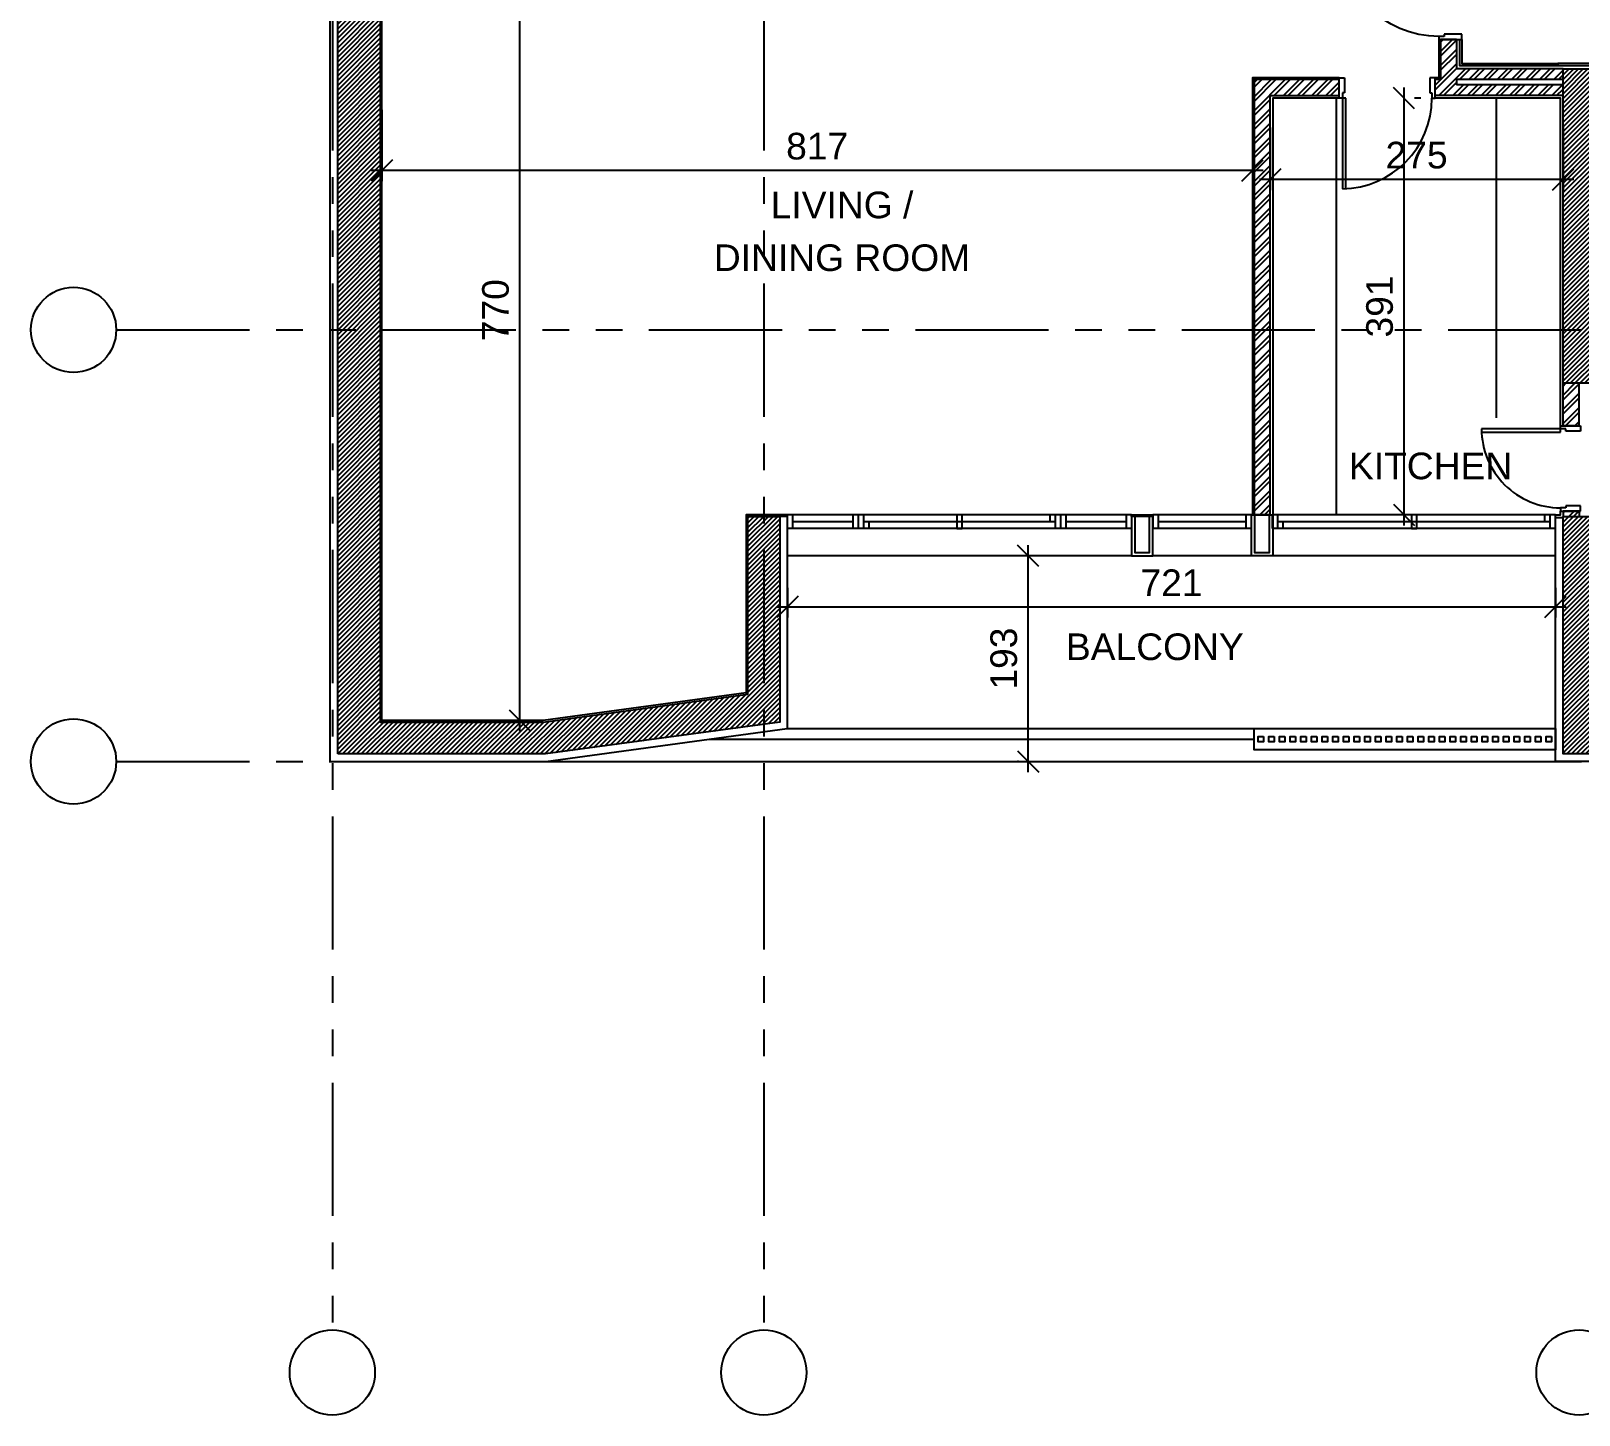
# Model space of a CAD drawing. Extents: x 83 to 143.2, y -2.6 to 70.8.
# Drawn here: x 88.85 to 103.38, y -2.63 to 10.36 of the extents above; entities that cross this region are included whole.
import ezdxf
from ezdxf.enums import TextEntityAlignment as Align

# ---------------------------------------------------------------- set-up
doc = ezdxf.new("R2010")
doc.units = 0
doc.header["$MEASUREMENT"] = 0
doc.header["$PDMODE"] = 3
doc.header["$PDSIZE"] = 0.3
doc.linetypes.add('AXIS_100$0$A-AXIS$0$PHANTOM', pattern=[2.5, 1.25, -0.25, 0.25, -0.25, 0.25, -0.25])
doc.layers.get('0').update_dxf_attribs({"linetype": 'CONTINUOUS'})
doc.layers.get('DEFPOINTS').update_dxf_attribs({"linetype": 'CONTINUOUS'})
for name, color, linetype in [('A-ALU', 9, 'CONTINUOUS'), ('A-BALUST', 1, 'CONTINUOUS'), ('A-claustra', 9, 'CONTINUOUS'), ('a-dim', 3, 'CONTINUOUS'), ('A-DOORS', 1, 'CONTINUOUS'), ('A-HATCH-CONC', 8, 'CONTINUOUS'), ('A-HATCH-WALL', 8, 'CONTINUOUS'), ('a-kitchen-50', 61, 'CONTINUOUS'), ('A-NOMENCLATURE', 3, 'CONTINUOUS'), ('A-PLASTER', 8, 'CONTINUOUS'), ('A-PORTE', 1, 'CONTINUOUS'), ('A-proj-wood', 5, 'CONTINUOUS'), ('A-PROJECTION', 9, 'CONTINUOUS'), ('a-revetement', 1, 'CONTINUOUS'), ('A-sect-marble', 1, 'CONTINUOUS'), ('a-stru-fac', 200, 'CONTINUOUS'), ('A-WALL', 4, 'CONTINUOUS'), ('AXIS_100$0$A-AXIS-100', 10, 'AXIS_100$0$A-AXIS$0$PHANTOM'), ('S-8TH$0$A-STR 7-8TH', 2, 'CONTINUOUS')]:
    doc.layers.add(name, color=color, linetype=linetype)
doc.styles.add('A100-STEXT', font='ARIAL.TTF', dxfattribs={"height": 0.25})
doc.dimstyles.new('A100-DIM', dxfattribs={"dimtxt": 0.25, "dimasz": 0.2, "dimexe": 0.1, "dimexo": 0.3, "dimgap": 0.1, "dimtad": 1, "dimlfac": 100, "dimrnd": 0.5, "dimdsep": 46, "dimtxsty": 'A100-STEXT', "dimblk1": 'OBLIQUE', "dimblk2": 'OBLIQUE', "dimsah": 1, "dimcen": -0.05, "dimdle": 0.1, "dimclrd": 15, "dimclre": 15, "dimclrt": 256, "dimadec": 0, "dimazin": 0, "dimtfac": 0.28, "dimtix": 1, "dimtmove": 2, "dimatfit": 3, "dimldrblk": 'OBLIQUE', "dimfxl": 0, "dimtolj": 1, "dimarcsym": 0})
pattern_1 = [(45, (91.649424, -3e-10), (-0.022097087, 0.022097087), [])]
pattern_2 = [(45, (91.64942, -3e-10), (-0.06629126, 0.06629126), []), (45, (91.69362, -3e-10), (-0.06629126, 0.06629126), [])]

# ---------------------------------------------------------------- blocks, each defined once
blk = doc.blocks.new('P90E19D')
at = {"layer": 'A-PORTE'}
for p, q in [((0, 0), (0.05, 0)), ((0, -0.19), (0, 0)), ((0.03, -0.14), (0.03, -0.19)), ((0.05, -0.14), (0.03, -0.14)), ((0.05, 0), (0.05, -0.14)), ((0.9, 0), (0.85, 0)), ((0.85, 0), (0.85, -0.14)), ((0.85, -0.14), (0.87, -0.14)), ((0.87, -0.14), (0.87, -0.19)), ((0.9, -0.19), (0.9, 0)), ((0.03, -0.19), (0, -0.19)), ((0.06, -0.19), (0.02, -0.19)), ((0.03, -0.19), (0.03, -1.04)), ((0.06, -1.039), (0.06, -0.19)), ((0.87, -0.19), (0.9, -0.19))]:
    blk.add_line(p, q, dxfattribs=at)
blk.add_arc((0.02, -0.19), 0.85, 270.6741, 360, dxfattribs=at)
blk = doc.blocks.new('P80E19D')
at = {"layer": 'A-PORTE'}
for p, q in [((0, -0.19), (0, 0)), ((0, 0), (0.05, 0)), ((0.05, 0), (0.05, -0.14)), ((0.75, 0), (0.75, -0.14)), ((0.8, 0), (0.75, 0)), ((0.8, -0.19), (0.8, 0)), ((0.05, -0.14), (0.03, -0.14)), ((0.03, -0.14), (0.03, -0.19)), ((0.75, -0.14), (0.77, -0.14)), ((0.77, -0.14), (0.77, -0.19)), ((0.03, -0.19), (0, -0.19)), ((0.06, -0.19), (0.02, -0.19)), ((0.03, -0.19), (0.03, -0.93)), ((0.06, -0.93), (0.06, -0.19)), ((0.77, -0.19), (0.8, -0.19))]:
    blk.add_line(p, q, dxfattribs=at)
blk.add_arc((0.03, -0.19), 0.74, 270, 0, dxfattribs=at)
blk = doc.blocks.new('P100E21.5D')
at = {"layer": 'A-PORTE'}
for p, q in [((0.03, 0.215), (0.03, 1.155)), ((0.06, 1.155), (0.06, 0.215)), ((0.03, 0.215), (0, 0.215)), ((0, 0.215), (0, 0)), ((0.06, 0.215), (0.02, 0.215)), ((0.03, 0.165), (0.03, 0.215)), ((0.05, 0.165), (0.03, 0.165)), ((0.05, 0), (0.05, 0.165)), ((0.95, 0), (0.95, 0.165)), ((0.95, 0.165), (0.97, 0.165)), ((0.97, 0.215), (1, 0.215)), ((0.97, 0.165), (0.97, 0.215)), ((1, 0.215), (1, 0)), ((0, 0), (0.05, 0)), ((1, 0), (0.95, 0))]:
    blk.add_line(p, q, dxfattribs=at)
blk.add_arc((0.03, 0.215), 0.94, 0, 90, dxfattribs=at)
blk = doc.blocks.new('A$C5D3262F0')
at = {"layer": 'A-ALU'}
for p, q in [((7.528, 5.815), (4.298, 5.815)), ((4.298, 5.815), (4.298, 5.685)), ((4.348, 5.815), (4.348, 5.685)), ((4.913, 5.815), (4.913, 5.685)), ((4.963, 5.815), (4.963, 5.685)), ((5.013, 5.815), (5.013, 5.685)), ((6.763, 5.815), (6.763, 5.75)), ((6.813, 5.815), (6.813, 5.685)), ((6.863, 5.815), (6.863, 5.685)), ((6.913, 5.815), (6.913, 5.685)), ((7.478, 5.815), (7.478, 5.685)), ((7.528, 5.815), (7.528, 5.685)), ((8.653, 5.815), (7.728, 5.815)), ((7.728, 5.815), (7.728, 5.685)), ((7.778, 5.815), (7.778, 5.685)), ((8.603, 5.685), (8.603, 5.815)), ((8.653, 5.685), (8.653, 5.815)), ((11.508, 5.815), (8.853, 5.815)), ((8.853, 5.685), (8.853, 5.815)), ((8.903, 5.685), (8.903, 5.815)), ((11.408, 5.75), (11.408, 5.815)), ((11.458, 5.685), (11.458, 5.815)), ((11.508, 5.685), (11.508, 5.815)), ((7.528, 5.685), (4.298, 5.685)), ((4.913, 5.75), (4.348, 5.75)), ((6.813, 5.75), (5.013, 5.75)), ((5.063, 5.75), (5.063, 5.685)), ((7.478, 5.75), (6.913, 5.75)), ((8.653, 5.685), (7.728, 5.685)), ((8.603, 5.75), (7.778, 5.75)), ((11.508, 5.685), (8.853, 5.685)), ((11.458, 5.75), (8.903, 5.75)), ((8.953, 5.685), (8.953, 5.75))]:
    blk.add_line(p, q, dxfattribs=at)
for points in [[(5.938, 5.815), (5.888, 5.815), (5.888, 5.685), (5.938, 5.685)], [(10.206, 5.815), (10.156, 5.815), (10.156, 5.685), (10.206, 5.685)]]:
    blk.add_lwpolyline(points, close=True, dxfattribs=at)
blk = doc.blocks.new('_OBLIQUE')
at = {"color": 0, "linetype": 'ByBlock'}
blk.add_line((-0.5, -0.5), (0.5, 0.5), dxfattribs=at)
blk = doc.blocks.new('*D140')
at = {"layer": 'a-dim', "color": 15, "lineweight": -2}
for p, q in [((93.438, 3.785), (93.438, 11.685)), ((93.2, 11.585), (93.538, 11.585)), ((93.2, 3.885), (93.538, 3.885))]:
    blk.add_line(p, q, dxfattribs=at)
at = {"layer": 'DEFPOINTS', "color": 0}
for p in [(92.9, 11.585), (93.438, 11.585), (92.9, 3.885)]:
    blk.add_point(p, dxfattribs=at)
at = {"layer": 'a-dim', "color": 15, "lineweight": -2, "xscale": 0.2, "yscale": 0.2, "zscale": 0.2}
for p, rotation in [((93.438, 11.585), 90), ((93.438, 3.885), 270)]:
    blk.add_blockref('_OBLIQUE', p, dxfattribs=dict(at, rotation=rotation))
at = {"layer": 'a-dim', "insert": (93.21, 7.735), "char_height": 0.25, "attachment_point": 5, "rotation": 90, "style": 'A100-STEXT'}
blk.add_mtext('\\A1;770', dxfattribs=at)
blk = doc.blocks.new('*D141')
at = {"layer": 'a-dim', "color": 15, "lineweight": -2}
for p, q in [((92.143, 9.615), (92.143, 8.945)), ((100.313, 9.615), (100.313, 8.945)), ((100.413, 9.045), (92.043, 9.045))]:
    blk.add_line(p, q, dxfattribs=at)
at = {"layer": 'DEFPOINTS', "color": 0}
for p in [(92.143, 9.915), (100.313, 9.915), (92.143, 9.045)]:
    blk.add_point(p, dxfattribs=at)
at = {"layer": 'a-dim', "color": 15, "lineweight": -2, "xscale": 0.2, "yscale": 0.2, "zscale": 0.2}
for p, rotation in [((92.143, 9.045), 180.0000000011549), ((100.313, 9.045), 1.154916162704467e-09)]:
    blk.add_blockref('_OBLIQUE', p, dxfattribs=dict(at, rotation=rotation))
at = {"layer": 'a-dim', "insert": (96.228, 9.273), "char_height": 0.25, "attachment_point": 5, "rotation": 0, "style": 'A100-STEXT'}
blk.add_mtext('\\A1;817', dxfattribs=at)
blk = doc.blocks.new('*D184')
at = {"layer": 'a-dim', "color": 15, "lineweight": -2}
for p, q in [((100.478, 9.45), (100.478, 8.862)), ((103.228, 9.45), (103.228, 8.862)), ((103.328, 8.962), (100.378, 8.962))]:
    blk.add_line(p, q, dxfattribs=at)
at = {"layer": 'DEFPOINTS', "color": 0}
for p in [(100.478, 9.75), (103.228, 9.75), (100.478, 8.962)]:
    blk.add_point(p, dxfattribs=at)
at = {"layer": 'a-dim', "color": 15, "lineweight": -2, "xscale": 0.2, "yscale": 0.2, "zscale": 0.2}
for p, rotation in [((100.478, 8.962), 179.9999999979495), ((103.228, 8.962), 359.9999999979495)]:
    blk.add_blockref('_OBLIQUE', p, dxfattribs=dict(at, rotation=rotation))
at = {"layer": 'a-dim', "insert": (101.853, 9.189), "char_height": 0.25, "attachment_point": 5, "rotation": 360, "style": 'A100-STEXT'}
blk.add_mtext('\\A1;275', dxfattribs=at)
blk = doc.blocks.new('*D185')
at = {"layer": 'a-dim', "color": 15, "lineweight": -2}
for p, q in [((101.735, 9.825), (101.735, 5.715)), ((101.893, 9.725), (101.835, 9.725)), ((101.893, 5.815), (101.835, 5.815))]:
    blk.add_line(p, q, dxfattribs=at)
at = {"layer": 'DEFPOINTS', "color": 0}
for p in [(101.593, 9.725), (101.593, 5.815), (101.735, 5.815)]:
    blk.add_point(p, dxfattribs=at)
at = {"layer": 'a-dim', "color": 15, "lineweight": -2, "xscale": 0.2, "yscale": 0.2, "zscale": 0.2}
for p, rotation in [((101.735, 9.725), 90), ((101.735, 5.815), 270)]:
    blk.add_blockref('_OBLIQUE', p, dxfattribs=dict(at, rotation=rotation))
at = {"layer": 'a-dim', "insert": (101.507, 7.77), "char_height": 0.25, "attachment_point": 5, "rotation": 90, "style": 'A100-STEXT'}
blk.add_mtext('\\A1;391', dxfattribs=at)
blk = doc.blocks.new('*D215')
at = {"layer": 'a-dim', "color": 15, "lineweight": -2}
for p, q in [((98.207, 3.4), (98.207, 5.53)), ((98.118, 5.43), (98.107, 5.43)), ((98.118, 3.5), (98.107, 3.5))]:
    blk.add_line(p, q, dxfattribs=at)
at = {"layer": 'DEFPOINTS', "color": 0}
for p in [(98.207, 5.43), (98.418, 5.43), (98.418, 3.5)]:
    blk.add_point(p, dxfattribs=at)
at = {"layer": 'a-dim', "color": 15, "lineweight": -2, "xscale": 0.2, "yscale": 0.2, "zscale": 0.2}
for p, rotation in [((98.207, 5.43), 90), ((98.207, 3.5), 270)]:
    blk.add_blockref('_OBLIQUE', p, dxfattribs=dict(at, rotation=rotation))
at = {"layer": 'a-dim', "insert": (97.98, 4.465), "char_height": 0.25, "attachment_point": 5, "rotation": 90, "style": 'A100-STEXT'}
blk.add_mtext('\\A1;193', dxfattribs=at)
blk = doc.blocks.new('*D216')
at = {"layer": 'a-dim', "color": 15, "lineweight": -2}
for p, q in [((95.948, 5.13), (95.948, 4.851)), ((103.158, 5.13), (103.158, 4.851)), ((95.848, 4.951), (103.258, 4.951))]:
    blk.add_line(p, q, dxfattribs=at)
at = {"layer": 'DEFPOINTS', "color": 0}
for p in [(95.948, 5.43), (103.158, 5.43), (103.158, 4.951)]:
    blk.add_point(p, dxfattribs=at)
at = {"layer": 'a-dim', "color": 15, "lineweight": -2, "xscale": 0.2, "yscale": 0.2, "zscale": 0.2, "rotation": 180}
blk.add_blockref('_OBLIQUE', (95.948, 4.951), dxfattribs=at)
at = {"layer": 'a-dim', "color": 15, "lineweight": -2, "xscale": 0.2, "yscale": 0.2, "zscale": 0.2}
blk.add_blockref('_OBLIQUE', (103.158, 4.951), dxfattribs=at)
at = {"layer": 'a-dim', "insert": (99.553, 5.177), "char_height": 0.25, "attachment_point": 5, "style": 'A100-STEXT'}
blk.add_mtext('\\A1;721', dxfattribs=at)

msp = doc.modelspace()

# ---------------------------------------------------------------- hatches: boundary and pattern name
at = {"layer": 'A-HATCH-CONC', "ltscale": 4}
h = msp.add_hatch(dxfattribs=at)
h.set_pattern_fill('ANSI31', color=256, scale=0.25, style=0)
h.set_pattern_definition(pattern_1)
h.paths.add_polyline_path([(92.12779, 19.98), (91.72779, 19.98), (91.72779, 3.57), (93.67779, 3.57), (95.87779, 3.87), (95.87779, 5.8), (95.57779, 5.8), (95.57779, 4.13187), (93.65743, 3.87), (92.12779, 3.87)])
h = msp.add_hatch(dxfattribs=at)
h.set_pattern_fill('ANSI31', color=256, scale=0.25, style=0)
h.set_pattern_definition(pattern_1)
h.paths.add_polyline_path([(107.42779, 10), (106.70279, 10), (106.70279, 9.75), (107.12779, 9.75), (107.12779, 7.85), (103.52779, 7.85), (103.52779, 9.75), (103.95279, 9.75), (103.95279, 10), (103.22779, 10), (103.22779, 7.05), (103.52779, 7.05), (103.52779, 7.55), (107.12779, 7.55), (107.12779, 7.05), (107.42779, 7.05)])
h = msp.add_hatch(dxfattribs=at)
h.set_pattern_fill('ANSI31', color=256, scale=0.25, style=0)
h.set_pattern_definition(pattern_1)
h.paths.add_polyline_path([(103.52779, 5.8), (103.22779, 5.8), (103.22779, 3.57), (103.52779, 3.57)])
at = {"layer": 'A-HATCH-WALL'}
h = msp.add_hatch(dxfattribs=at)
h.set_pattern_fill('ANSI32', color=256, scale=0.25, style=0)
h.set_pattern_definition(pattern_2)
h.paths.add_polyline_path([(103.22779, 9.75), (103.22779, 9.85), (102.22779, 9.85), (102.22779, 9.9), (103.22779, 9.9), (103.22779, 10), (102.22779, 10), (102.22779, 10.275), (102.07779, 10.275), (102.07779, 9.9), (102.02779, 9.9), (102.02779, 9.75)])
h = msp.add_hatch(dxfattribs=at)
h.set_pattern_fill('ANSI32', color=256, scale=0.25, style=0)
h.set_pattern_definition(pattern_2)
h.paths.add_polyline_path([(101.12779, 9.75), (101.12779, 9.9), (100.32779, 9.9), (100.32779, 5.815), (100.47779, 5.815), (100.47779, 9.75)])
h = msp.add_hatch(dxfattribs=at)
h.set_pattern_fill('ANSI32', color=256, scale=0.25, style=0)
h.set_pattern_definition(pattern_2)
h.paths.add_polyline_path([(103.37779, 7.05), (103.22779, 7.05), (103.22779, 6.65), (103.37779, 6.65)])
h = msp.add_hatch(dxfattribs=at)
h.set_pattern_fill('ANSI32', color=256, scale=0.25, style=0)
h.set_pattern_definition(pattern_2)
h.paths.add_polyline_path([(103.37779, 5.85), (103.22779, 5.85), (103.22779, 5.8), (103.37779, 5.8)])

# ---------------------------------------------------------------- linework, layer by layer
at = {"layer": 'A-ALU'}
for p, q in [((99.17779, 5.43), (95.94779, 5.43)), ((100.30279, 5.43), (99.37779, 5.43)), ((103.15779, 5.43), (100.50279, 5.43))]:
    msp.add_line(p, q, dxfattribs=at)
at = {"layer": 'A-BALUST'}
for p, q in [((95.94779, 3.8089), (100.32779, 3.8089)), ((95.21446, 3.7089), (100.32779, 3.7089))]:
    msp.add_line(p, q, dxfattribs=at)
at = {"layer": 'A-claustra'}
for points in [[(103.15779, 3.8089), (103.15779, 3.6089), (100.32779, 3.6089), (100.32779, 3.8089)], [(100.41779, 3.7339), (100.41779, 3.6839), (100.36779, 3.6839), (100.36779, 3.7339)], [(100.51779, 3.7339), (100.51779, 3.6839), (100.46779, 3.6839), (100.46779, 3.7339)], [(100.61779, 3.7339), (100.61779, 3.6839), (100.56779, 3.6839), (100.56779, 3.7339)], [(100.71779, 3.7339), (100.71779, 3.6839), (100.66779, 3.6839), (100.66779, 3.7339)], [(100.81779, 3.7339), (100.81779, 3.6839), (100.76779, 3.6839), (100.76779, 3.7339)], [(100.91779, 3.7339), (100.91779, 3.6839), (100.86779, 3.6839), (100.86779, 3.7339)], [(101.01779, 3.7339), (101.01779, 3.6839), (100.96779, 3.6839), (100.96779, 3.7339)], [(101.11779, 3.7339), (101.11779, 3.6839), (101.06779, 3.6839), (101.06779, 3.7339)], [(101.21779, 3.7339), (101.21779, 3.6839), (101.16779, 3.6839), (101.16779, 3.7339)], [(101.31779, 3.7339), (101.31779, 3.6839), (101.26779, 3.6839), (101.26779, 3.7339)], [(101.41779, 3.7339), (101.41779, 3.6839), (101.36779, 3.6839), (101.36779, 3.7339)], [(101.51779, 3.7339), (101.51779, 3.6839), (101.46779, 3.6839), (101.46779, 3.7339)], [(101.61779, 3.7339), (101.61779, 3.6839), (101.56779, 3.6839), (101.56779, 3.7339)], [(101.71779, 3.7339), (101.71779, 3.6839), (101.66779, 3.6839), (101.66779, 3.7339)], [(101.81779, 3.7339), (101.81779, 3.6839), (101.76779, 3.6839), (101.76779, 3.7339)], [(101.91779, 3.7339), (101.91779, 3.6839), (101.86779, 3.6839), (101.86779, 3.7339)], [(102.01779, 3.7339), (102.01779, 3.6839), (101.96779, 3.6839), (101.96779, 3.7339)], [(102.11779, 3.7339), (102.11779, 3.6839), (102.06779, 3.6839), (102.06779, 3.7339)], [(102.21779, 3.7339), (102.21779, 3.6839), (102.16779, 3.6839), (102.16779, 3.7339)], [(102.31779, 3.7339), (102.31779, 3.6839), (102.26779, 3.6839), (102.26779, 3.7339)], [(102.41779, 3.7339), (102.41779, 3.6839), (102.36779, 3.6839), (102.36779, 3.7339)], [(102.51779, 3.7339), (102.51779, 3.6839), (102.46779, 3.6839), (102.46779, 3.7339)], [(102.61779, 3.7339), (102.61779, 3.6839), (102.56779, 3.6839), (102.56779, 3.7339)], [(102.71779, 3.7339), (102.71779, 3.6839), (102.66779, 3.6839), (102.66779, 3.7339)], [(102.81779, 3.7339), (102.81779, 3.6839), (102.76779, 3.6839), (102.76779, 3.7339)], [(102.91779, 3.7339), (102.91779, 3.6839), (102.86779, 3.6839), (102.86779, 3.7339)], [(103.01779, 3.7339), (103.01779, 3.6839), (102.96779, 3.6839), (102.96779, 3.7339)], [(103.11779, 3.7339), (103.11779, 3.6839), (103.06779, 3.6839), (103.06779, 3.7339)]]:
    msp.add_lwpolyline(points, close=True, dxfattribs=at)
at = {"layer": 'a-kitchen-50'}
for p, q in [((101.10279, 5.815), (101.10279, 9.725)), ((102.60279, 6.725), (102.60279, 9.725))]:
    msp.add_line(p, q, dxfattribs=at)
at = {"layer": 'A-PLASTER'}
for points in [[(95.94779, 5.8), (95.94779, 5.815), (95.56279, 5.815), (95.56279, 4.14496), (93.65641, 3.885), (92.14279, 3.885), (92.14279, 11.585), (100.15279, 11.585)], [(102.06279, 10.275), (102.06279, 9.915), (102.02779, 9.915)], [(101.12779, 9.915), (100.31279, 9.915), (100.31279, 5.815)], [(101.12779, 9.725), (100.50279, 9.725), (100.50279, 5.815)], [(103.20279, 6.65), (103.20279, 9.725), (102.02779, 9.725)], [(99.17779, 5.8), (99.17779, 5.815), (99.37779, 5.815), (99.37779, 5.8)]]:
    msp.add_lwpolyline(points, dxfattribs=at)
at = {"layer": 'A-PLASTER', "ltscale": 4}
msp.add_lwpolyline([(103.15779, 5.79), (103.15779, 5.815), (103.20279, 5.815), (103.20279, 5.85)], dxfattribs=at)
at = {"layer": 'A-proj-wood'}
msp.add_lwpolyline([(102.27779, 10.275), (102.27779, 10.05), (103.17779, 10.05), (103.17779, 10.03), (102.25779, 10.03), (102.25779, 10.275)], dxfattribs=at)
at = {"layer": 'A-PROJECTION'}
msp.add_line((93.67779, 3.5), (103.15779, 3.5), dxfattribs=at)
at = {"layer": 'a-revetement'}
for p, q in [((91.65779, 3.5), (91.65779, 20.05)), ((95.94779, 5.8), (95.87779, 5.8)), ((95.94779, 5.8), (95.94779, 3.8089)), ((103.15779, 3.5), (103.15779, 5.79)), ((103.15779, 5.79), (103.22779, 5.79)), ((93.68254, 3.5), (95.94779, 3.8089)), ((91.65779, 3.5), (93.68254, 3.5)), ((103.59779, 3.5), (103.15779, 3.5))]:
    msp.add_line(p, q, dxfattribs=at)
for points in [[(100.30279, 5.43), (100.30279, 5.815), (100.50279, 5.815), (100.50279, 5.43)], [(99.37779, 5.8), (99.17779, 5.8), (99.17779, 5.43), (99.37779, 5.43)]]:
    msp.add_lwpolyline(points, close=True, dxfattribs=at)
at = {"layer": 'A-sect-marble'}
for points in [[(104.00279, 10.05), (103.17779, 10.05)], [(103.98279, 10.03), (103.17779, 10.03)]]:
    msp.add_lwpolyline(points, dxfattribs=at)
at = {"layer": 'a-stru-fac'}
for points in [[(100.47279, 5.815), (100.33279, 5.815), (100.33279, 5.46), (100.47279, 5.46)], [(99.34779, 5.8), (99.20779, 5.8), (99.20779, 5.46), (99.34779, 5.46)]]:
    msp.add_lwpolyline(points, close=True, dxfattribs=at)
at = {"layer": 'A-WALL'}
for p, q in [((102.22779, 10.275), (102.07779, 10.275)), ((102.07779, 10.275), (102.07779, 9.9)), ((102.22779, 10.275), (102.22779, 10)), ((102.07779, 9.9), (102.02779, 9.9)), ((102.02779, 9.75), (102.02779, 9.9)), ((103.22779, 10), (102.22779, 10)), ((103.22779, 9.9), (102.22779, 9.9)), ((102.22779, 9.9), (102.22779, 9.85)), ((103.22779, 9.75), (102.02779, 9.75)), ((103.22779, 9.85), (102.22779, 9.85)), ((103.22779, 6.65), (103.22779, 7.05)), ((103.37779, 6.65), (103.37779, 7.05)), ((103.37779, 6.65), (103.22779, 6.65)), ((103.37779, 5.85), (103.22779, 5.85)), ((103.22779, 5.85), (103.22779, 5.8))]:
    msp.add_line(p, q, dxfattribs=at)
msp.add_lwpolyline([(101.12779, 9.9), (100.32779, 9.9), (100.32779, 5.815), (100.47779, 5.815), (100.47779, 9.75), (101.12779, 9.75)], close=True, dxfattribs=at)
msp.add_lwpolyline([(103.37779, 5.85), (103.37779, 5.8)], dxfattribs=at)
at = {"layer": 'AXIS_100$0$A-AXIS-100'}
for p, q in [((91.67779, 32.98435), (91.67779, -1.8346)), ((95.72779, 32.98435), (95.72779, -1.8346)), ((89.64942, 7.55), (115.97779, 7.55)), ((89.64942, 3.5), (136.85877, 3.5))]:
    msp.add_line(p, q, dxfattribs=at)
at = {"layer": 'AXIS_100$0$A-AXIS-100', "linetype": 'Continuous'}
for centre in [(89.24942, 7.55), (89.24942, 3.5), (91.67779, -2.2346), (95.72779, -2.2346), (103.37779, -2.2346)]:
    msp.add_circle(centre, 0.4, dxfattribs=at)
at = {"layer": 'S-8TH$0$A-STR 7-8TH'}
for points in [[(91.72779, 3.57), (91.72779, 19.98), (92.12779, 19.98), (92.12779, 3.87), (93.65743, 3.87), (95.57779, 4.13187), (95.57779, 5.8), (95.87779, 5.8), (95.87779, 3.87), (93.67779, 3.57)], [(103.52779, 9.75), (103.52779, 7.85), (107.12779, 7.85), (107.12779, 9.75), (106.70279, 9.75), (106.70279, 10), (107.42779, 10), (107.42779, 7.05), (107.12779, 7.05), (107.12779, 7.55), (103.52779, 7.55), (103.52779, 7.05), (103.22779, 7.05), (103.22779, 10), (103.95279, 10), (103.95279, 9.75)], [(103.22779, 5.8), (103.52779, 5.8), (103.52779, 3.57), (103.22779, 3.57)]]:
    msp.add_lwpolyline(points, close=True, dxfattribs=at)

# ---------------------------------------------------------------- block references
at = {"layer": 'A-ALU'}
msp.add_blockref('A$C5D3262F0', (91.64942, 0), dxfattribs=at)
at = {"layer": 'A-DOORS', "xscale": -1, "rotation": 90}
msp.add_blockref('P100E21.5D', (102.27779, 11.275), dxfattribs=at)
at = {"layer": 'A-DOORS'}
msp.add_blockref('P90E19D', (101.12779, 9.915), dxfattribs=at)
at = {"layer": 'A-DOORS', "rotation": 270.0000000026804}
msp.add_blockref('P80E19D', (103.39279, 6.65), dxfattribs=at)

# ---------------------------------------------------------------- texts
at = {"layer": 'A-NOMENCLATURE', "style": 'A100-STEXT'}
for s, p in [('LIVING /', (96.46103, 8.72774)), ('DINING ROOM', (96.46103, 8.22773)), ('KITCHEN', (101.98449, 6.27364)), ('BALCONY', (99.39654, 4.5762))]:
    msp.add_text(s, height=0.25, dxfattribs=at).set_placement(p, align=Align.MIDDLE)

# ---------------------------------------------------------------- dimensions: what is measured, and where the dimension line sits
at = {"layer": 'a-dim'}
for p1, p2, distance, picture, middle in [((92.8996, 3.885), (92.8996, 11.585), -0.53848, '*D140', (93.21044, 7.735)), ((100.31279, 9.915), (92.14279, 9.915), 0.87007, '*D141', (96.22779, 9.27257)), ((103.22779, 9.75), (100.47779, 9.75), 0.78821, '*D184', (101.85279, 9.18943)), ((101.59279, 9.725), (101.59279, 5.815), 0.14227, '*D185', (101.50733, 7.77)), ((98.41779, 3.5), (98.41779, 5.43), 0.21052, '*D215', (97.97955, 4.465)), ((95.94779, 5.43), (103.15779, 5.43), -0.47889, '*D216', (99.55279, 5.17662))]:
    dim = msp.add_aligned_dim(p1=p1, p2=p2, distance=distance, dimstyle='A100-DIM', dxfattribs=at)
    dim.commit()
    dim.dimension.update_dxf_attribs({"geometry": picture, "text_midpoint": middle})

doc.saveas('drawing.dxf')
